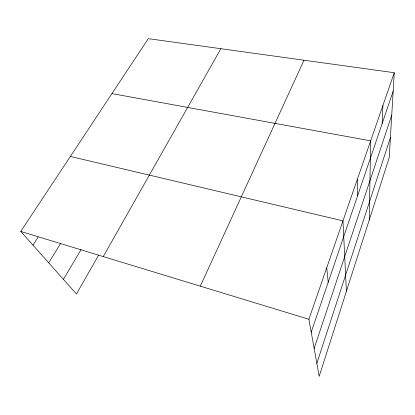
<?xml version="1.0" encoding="UTF-8"?>
<svg xmlns="http://www.w3.org/2000/svg" width="415" height="415" viewBox="0 0 415 415"><rect width="100%" height="100%" fill="white"/><g stroke="black" fill="none" stroke-linecap="round" stroke-linejoin="round"><path stroke-width="0.62" d="M369.241 219.992L370.662 140.851L111.946 93.593M382.174 123.525L382.91 105.472M394.25 72.713L389.229 157.57L319.187 376.338L308.9 319.27L394.25 72.713L148.29 38.662L20.75 231.44L76.448 293.981L98.588 255.215M316.847 363.374L390.406 137.619M314.16 348.45L391.739 115.157M311.224 332.166L393.155 91.238M200.31 286.174L304.008 60.217M103.247 256.589L220.868 48.711M63.433 279.362L81.05 249.571M48.721 262.845L60.595 243.527M32.987 245.177L38.216 237.012M70.363 156.45L342.966 220.853L346.401 291.33M20.75 231.44L308.9 319.27M326.735 267.753L328.208 282.216M357.393 179.187L357.574 195.864"/></g></svg>
